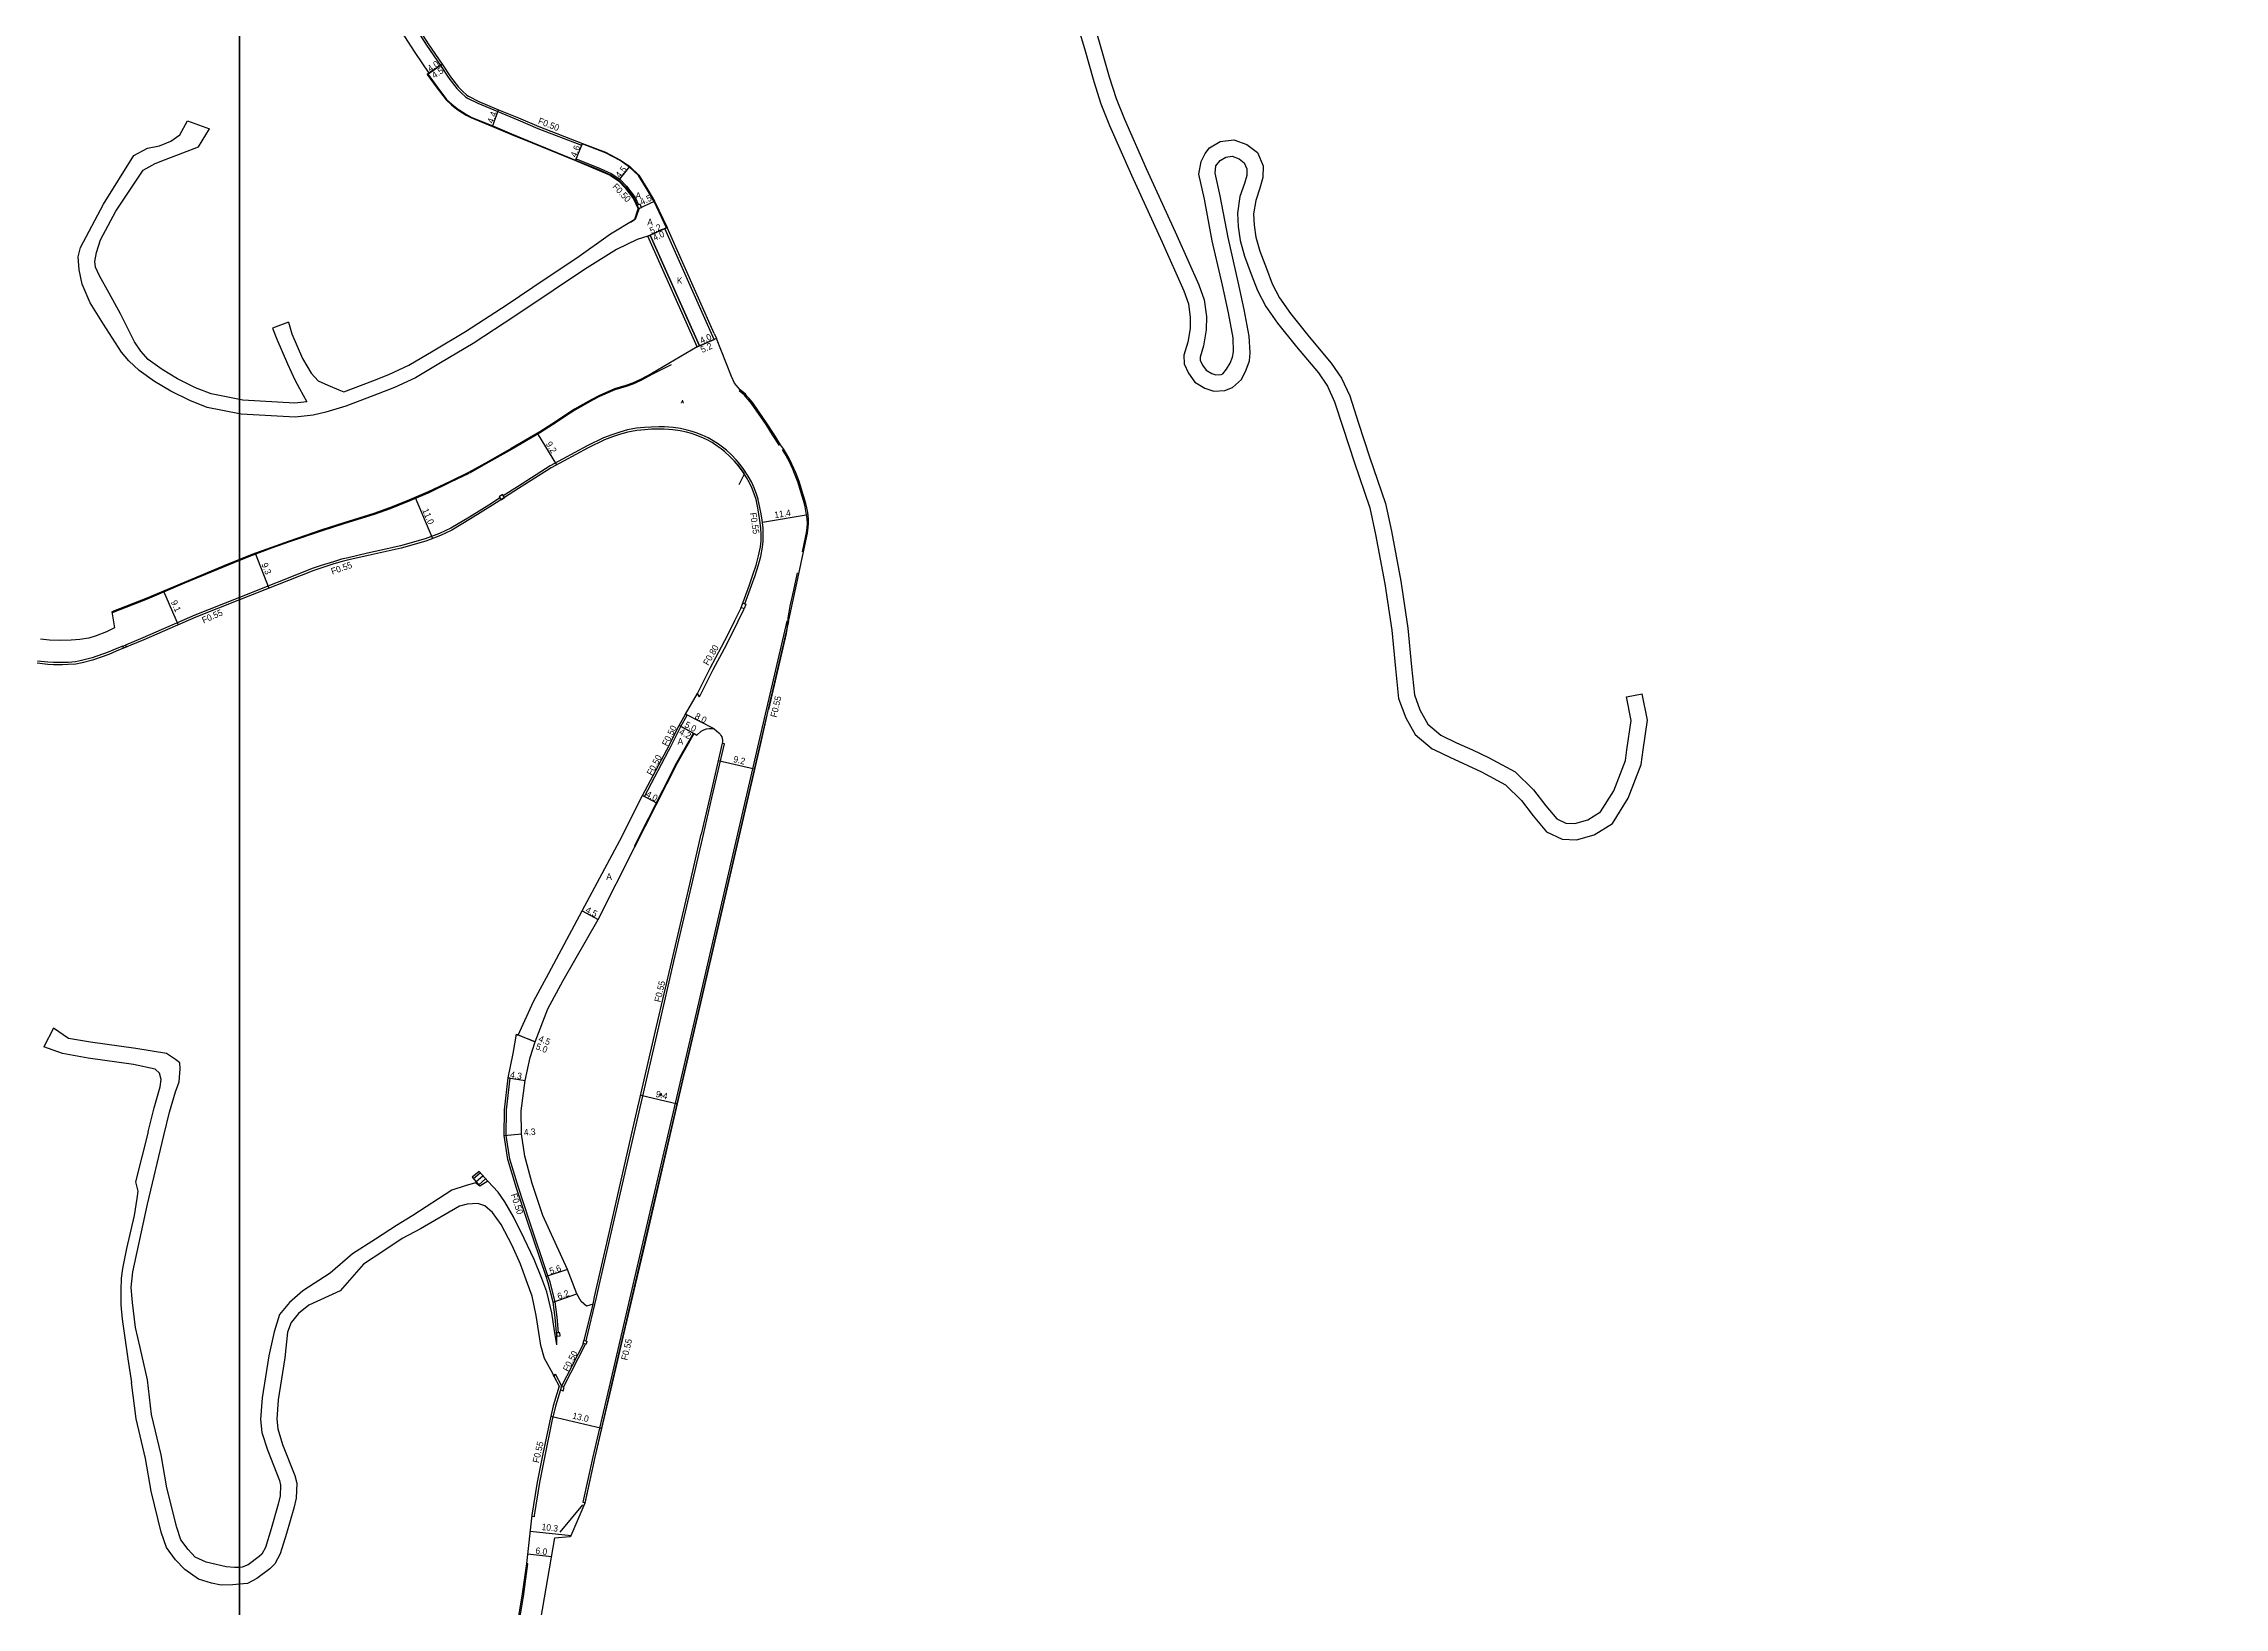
# Model space of a CAD drawing. Header units: metres. Extents: x -20000 to -16000, y -99000 to -96000.
# Drawn here: x -18449 to -17908, y -97659 to -97272 of the extents above; entities that cross this region are included whole.
import ezdxf

# ---------------------------------------------------------------- set-up
doc = ezdxf.new("R2010")
doc.units = ezdxf.units.M
doc.header["$LTSCALE"] = 2.5
for name, color, linetype in [('その他', 7, 'Continuous'), ('側溝・桝', 7, 'Continuous'), ('図郭', 7, 'Continuous'), ('幅員', 7, 'Continuous'), ('歩道・分離帯・安全施設', 7, 'Continuous'), ('舗装', 7, 'Continuous'), ('道路', 7, 'Continuous')]:
    doc.layers.add(name, color=color, linetype=linetype)
doc.styles.get("Standard").update_dxf_attribs({"font": ''})
doc.styles.add('YOKO_DECO', font='txt.shx', dxfattribs={"bigfont": 'extfont.shx'})
doc.styles.get('Standard').set_extended_font_data('@MS PGothic')

msp = doc.modelspace()

# ---------------------------------------------------------------- linework, layer by layer
at = {"layer": 'その他', "flags": 128}
for points in [[(-18340.69, -97551.07), (-18342.37, -97552.47)], [(-18342.37, -97552.47), (-18340.46, -97554.72)], [(-18340.69, -97551.07), (-18338.54, -97553.52)], [(-18338.54, -97553.52), (-18340.46, -97554.72)]]:
    msp.add_lwpolyline(points, dxfattribs=at)
at = {"layer": 'その他'}
for points in [[(-18342.06, -97552.83), (-18340.39, -97551.42)], [(-18341.41, -97553.6), (-18339.73, -97552.17)], [(-18340.77, -97554.36), (-18339.07, -97552.92)]]:
    msp.add_lwpolyline(points, dxfattribs=at)
at = {"layer": '側溝・桝', "flags": 128}
for points in [[(-18359, -97263.62), (-18353.68, -97271.94), (-18350.2, -97276.98), (-18348.17, -97280.11), (-18346.17, -97282.68), (-18345.13, -97283.76), (-18344, -97284.75), (-18343.56, -97285.07), (-18340.97, -97286.37), (-18336.01, -97288.44), (-18331.08, -97290.46), (-18326.08, -97292.58), (-18315.28, -97296.78)], [(-18316.63, -97300.11), (-18316.82, -97300.58)], [(-18316.63, -97300.11), (-18310.71, -97302.57), (-18307.98, -97303.76), (-18305.77, -97305.21), (-18304.15, -97306.92), (-18301.99, -97309.75), (-18301.16, -97311.53)], [(-18315.28, -97296.78), (-18315.15, -97296.45), (-18315.09, -97296.31)], [(-18293.6, -97446.62), (-18290.67, -97440.83), (-18289.12, -97437.98), (-18289.56, -97437.75)], [(-18300.15, -97457.93), (-18299.7, -97458.17), (-18293.72, -97446.85), (-18293.6, -97446.62)], [(-18320.97, -97591.05), (-18321.29, -97587.18), (-18321.84, -97583.35), (-18323.08, -97578.52), (-18323.6, -97576.91), (-18328.22, -97563.36), (-18330.9, -97555.08), (-18333.09, -97548.01), (-18333.95, -97542.15), (-18333.86, -97535.82), (-18332.99, -97527.94)], [(-18332.99, -97527.94), (-18333.49, -97527.86)]]:
    msp.add_lwpolyline(points, dxfattribs=at)
for points in [[(-18301.24, -97312.56), (-18300.42, -97312.18), (-18300.8, -97311.36), (-18301.16, -97311.53), (-18301.62, -97311.74)], [(-18321.4, -97591.89), (-18320.6, -97591.82), (-18320.67, -97591.03), (-18320.97, -97591.05), (-18321.47, -97591.09)]]:
    msp.add_lwpolyline(points, close=True, dxfattribs=at)
at = {"layer": '側溝・桝'}
for points in [[(-18274.82, -97410.43), (-18273.16, -97405.86), (-18272.3, -97403.38), (-18271.54, -97400.96), (-18270.91, -97398.65), (-18270.44, -97396.37), (-18270.26, -97394.87), (-18270.27, -97393.19), (-18270.3, -97391.55), (-18270.55, -97389.64), (-18270.81, -97388.13), (-18271.09, -97386.52), (-18271.5, -97384.61), (-18271.54, -97384.44), (-18271.92, -97383.21), (-18272.51, -97381.64), (-18273.23, -97380.21), (-18273.99, -97378.79), (-18275.08, -97377.1), (-18276.02, -97375.91), (-18276.98, -97374.72), (-18278.14, -97373.52), (-18279.42, -97372.3), (-18280.37, -97371.55), (-18281.38, -97370.84), (-18282.66, -97369.98), (-18283.9, -97369.29), (-18285.45, -97368.59), (-18286.92, -97368.03), (-18287.88, -97367.7), (-18289.13, -97367.36), (-18290.76, -97366.99), (-18292.62, -97366.71), (-18294.77, -97366.58), (-18296.15, -97366.54), (-18298.04, -97366.61), (-18299.7, -97366.74), (-18301.65, -97366.92), (-18303.91, -97367.33), (-18305.83, -97367.83), (-18307.79, -97368.51), (-18309.82, -97369.27), (-18313.87, -97371.24), (-18323.08, -97376.2), (-18331.19, -97381.39), (-18334.7, -97383.61)], [(-18335.53, -97384.15), (-18337.61, -97385.54), (-18343.05, -97388.9), (-18347.69, -97391.65), (-18350.44, -97392.95), (-18354.06, -97394.33), (-18360.13, -97396.07), (-18364.53, -97397.05), (-18368.28, -97397.88), (-18373.1, -97398.98), (-18374.75, -97399.38), (-18376.77, -97399.98), (-18379.8, -97400.95), (-18381.8, -97401.61), (-18400, -97408.82)], [(-18400, -97408.82), (-18411.06, -97413.2), (-18423.96, -97418.83), (-18428.28, -97420.62)], [(-18286.08, -97433.47), (-18282.71, -97426.68), (-18279.91, -97421.47), (-18278.23, -97418.27), (-18276.57, -97414.86), (-18275.08, -97411.84), (-18275, -97411.63)], [(-18264.06, -97414.79), (-18264.47, -97414.69), (-18271.49, -97444.86), (-18286.59, -97510.36), (-18293.43, -97539.86), (-18300.45, -97569.93), (-18308.2, -97603.35), (-18312.46, -97621.77), (-18314.94, -97633.03), (-18314.4, -97633.15)], [(-18428.94, -97420.89), (-18430.79, -97421.66), (-18432.59, -97422.42), (-18436.55, -97423.82), (-18439.14, -97424.47), (-18440.68, -97424.81), (-18442.44, -97424.93), (-18443.89, -97424.95), (-18446.07, -97424.94), (-18447.48, -97424.87), (-18450.04, -97424.6)], [(-18286.08, -97433.47), (-18286.53, -97432.59)], [(-18314.12, -97593.06), (-18311.59, -97582.28), (-18310.91, -97579.34), (-18307.6, -97564.96), (-18302.03, -97540.63), (-18296.18, -97515.24), (-18292.39, -97499.07), (-18287.97, -97480.01), (-18285.11, -97467.61), (-18282.99, -97458.45), (-18279.9, -97445.07), (-18280.42, -97444.95)], [(-18314.65, -97592.94), (-18312.41, -97583.99)], [(-18320.27, -97604.39), (-18314.84, -97593.76), (-18314.82, -97593.7)], [(-18319.76, -97604.54), (-18314.32, -97593.88), (-18314.3, -97593.82)], [(-18322.07, -97601.93), (-18321.81, -97601.19)], [(-18321.81, -97601.19), (-18320.25, -97604.22), (-18320.3, -97604.38)], [(-18320.53, -97605.19), (-18321.74, -97609.26), (-18322.61, -97612.99), (-18324.36, -97621.53), (-18325.73, -97628.16), (-18327.01, -97636.35), (-18327.04, -97636.63), (-18327.61, -97636.56)], [(-18331.25, -97664.72), (-18331.19, -97664.53), (-18330.51, -97661.27), (-18329.67, -97656.42), (-18328.57, -97648.32), (-18328.95, -97648.26)]]:
    msp.add_lwpolyline(points, dxfattribs=at)
for points in [[(-18334.41, -97384.07), (-18334.88, -97383.33), (-18335.71, -97383.88), (-18335.23, -97384.61)], [(-18275.34, -97410.24), (-18274.6, -97410.52), (-18275, -97411.63), (-18275.75, -97411.36)], [(-18428.73, -97421.4), (-18428.94, -97420.89), (-18428.28, -97420.62), (-18428.07, -97421.13)], [(-18313.97, -97593.1), (-18314.15, -97593.86), (-18314.89, -97593.68), (-18314.71, -97592.93)], [(-18320.53, -97605.19), (-18319.82, -97605.4), (-18319.58, -97604.59), (-18320.3, -97604.38)]]:
    msp.add_lwpolyline(points, close=True, dxfattribs=at)
at = {"layer": '図郭'}
for points in [[(-19200, -97800), (-18400, -97800), (-18400, -97200), (-19200, -97200)], [(-18400, -97800), (-17600, -97800), (-17600, -97200), (-18400, -97200)]]:
    msp.add_lwpolyline(points, close=True, dxfattribs=at)
at = {"layer": '幅員', "flags": 128}
for points in [[(-18353.52, -97279.21), (-18349.78, -97276.7)], [(-18349.78, -97276.7), (-18353.1, -97278.93)], [(-18337.33, -97292.11), (-18335.82, -97287.98)], [(-18316.82, -97300.58), (-18315.09, -97296.31)], [(-18306.1, -97305.6), (-18303.32, -97302.06)], [(-18301.24, -97312.56), (-18297.18, -97310.6)], [(-18298.86, -97319.31), (-18294.11, -97317.19)], [(-18294.66, -97317.43), (-18298.31, -97319.06)], [(-18281.88, -97344.64), (-18286.63, -97346.76)], [(-18282.43, -97344.89), (-18286.09, -97346.51)], [(-18286.7, -97442.95), (-18291.11, -97440.6)], [(-18291.11, -97440.6), (-18287.4, -97442.57)], [(-18282.46, -97441.42), (-18289.56, -97437.75)], [(-18296.61, -97459.8), (-18300.15, -97457.93)], [(-18315.1, -97486.52), (-18311.14, -97488.66)], [(-18331.44, -97517.09), (-18326.79, -97518.92)], [(-18326.79, -97518.92), (-18330.97, -97517.27)], [(-18333.49, -97527.86), (-18329.24, -97528.53)], [(-18334.45, -97542.18), (-18330.16, -97541.79)], [(-18318.75, -97575.34), (-18324.07, -97577.07)], [(-18322.33, -97583.45), (-18316.49, -97581.37)]]:
    msp.add_lwpolyline(points, dxfattribs=at)
at = {"layer": '幅員'}
for points in [[(-18326.25, -97368.14), (-18321.48, -97375.96)], [(-18356.54, -97384.08), (-18352.2, -97394.21)], [(-18270.48, -97390.15), (-18259.19, -97388.3)], [(-18396.14, -97397.88), (-18392.72, -97406.52)], [(-18418.81, -97407.25), (-18415.17, -97415.59)], [(-18281.41, -97449.24), (-18272.41, -97451.32)], [(-18300.63, -97532.16), (-18291.49, -97534.28)], [(-18322.9, -97611.73), (-18310.25, -97614.65)], [(-18328.03, -97640.24), (-18317.83, -97641.27)], [(-18328.67, -97645.82), (-18322.71, -97646.5)]]:
    msp.add_lwpolyline(points, dxfattribs=at)
at = {"layer": '歩道・分離帯・安全施設'}
for points in [[(-18353.3, -97279.25), (-18351.17, -97282.23), (-18348.71, -97285.45), (-18347.44, -97286.61), (-18346.06, -97287.67), (-18345.61, -97288), (-18343.77, -97289.18), (-18342.64, -97289.79), (-18337.27, -97291.97), (-18332.61, -97293.94), (-18327.44, -97296.07), (-18316.77, -97300.44), (-18310.85, -97302.89), (-18308.15, -97304.07), (-18306, -97305.48), (-18304.42, -97307.14), (-18302.29, -97309.93), (-18301.48, -97311.68), (-18301.1, -97312.61), (-18302.01, -97315.21), (-18303.16, -97315.9)], [(-18293.06, -97351.18), (-18297.74, -97353.52), (-18300.59, -97355.04), (-18302.6, -97355.98), (-18304.22, -97356.56), (-18307.01, -97357.37), (-18310.88, -97359.07), (-18312.6, -97359.98), (-18315.62, -97361.65), (-18316.93, -97362.4), (-18318.07, -97363.15), (-18322.52, -97366.06), (-18325.48, -97367.98), (-18332.61, -97372.14), (-18338.22, -97375.32), (-18343.08, -97378.02)], [(-18266.25, -97371.15), (-18267.96, -97368.51), (-18269.59, -97365.99), (-18271.86, -97362.63), (-18273.17, -97360.8), (-18274.02, -97359.74), (-18274.56, -97359.13), (-18274.94, -97358.74), (-18276.23, -97357.64)], [(-18276.76, -97375.83), (-18275.05, -97378.04)], [(-18260.56, -97397.51), (-18259.7, -97393.56), (-18259.56, -97392.84), (-18259.46, -97392.13), (-18259.38, -97391.46), (-18259.35, -97390.54), (-18259.43, -97389.33), (-18259.61, -97387.84), (-18259.87, -97386.35), (-18260.05, -97385.62), (-18260.6, -97383.75), (-18261.7, -97380.2), (-18262.51, -97378.1), (-18262.98, -97377), (-18263.46, -97375.94), (-18264.19, -97374.46), (-18264.92, -97373.15), (-18265.51, -97372.15)], [(-18343.2, -97378.1), (-18347.74, -97380.3), (-18353.15, -97382.91), (-18357.85, -97384.9), (-18362.73, -97386.83), (-18366.69, -97388.24), (-18374.14, -97390.6), (-18379.54, -97392.34), (-18387.66, -97395.08), (-18392.05, -97396.64), (-18396.84, -97398.4), (-18400, -97399.67)], [(-18274.94, -97378.14), (-18276.35, -97380.92)], [(-18400, -97399.67), (-18402.83, -97400.8), (-18413.61, -97405.33), (-18422.88, -97409.22), (-18431.59, -97412.65)], [(-18268.92, -97436.57), (-18264.54, -97417.74), (-18264.39, -97416.75), (-18264.24, -97415.59), (-18264.11, -97414.39), (-18264.08, -97413.86), (-18263.89, -97412.46), (-18263.61, -97410.98), (-18262.73, -97407.03), (-18261.79, -97402.73)], [(-18314.36, -97633.31), (-18311.88, -97621.91), (-18310, -97613.68), (-18307.61, -97603.51), (-18304.72, -97591.07), (-18299.79, -97570.07), (-18292.81, -97539.99), (-18285.98, -97510.47), (-18270.88, -97445), (-18269.27, -97438)], [(-18320.6, -97640.46), (-18314.95, -97633.7)]]:
    msp.add_lwpolyline(points, dxfattribs=at)
at = {"layer": '歩道・分離帯・安全施設', "flags": 128}
for points in [[(-18294.24, -97317.25), (-18297.31, -97310.67), (-18298.98, -97307.87), (-18300.12, -97306.04), (-18301.19, -97304.3), (-18303.41, -97302.17), (-18305.76, -97300.59), (-18309.39, -97298.62), (-18315.15, -97296.45)], [(-18302.2, -97470.47), (-18291.67, -97449.75), (-18287.53, -97442.5)]]:
    msp.add_lwpolyline(points, dxfattribs=at)
at = {"layer": '道路', "flags": 128}
for points in [[(-18368.35, -97256.82), (-18364.28, -97261.86), (-18361.7, -97265.88), (-18356.62, -97273.82), (-18353.1, -97278.93), (-18353.52, -97279.21), (-18351.29, -97282.32), (-18348.83, -97285.55), (-18347.54, -97286.73), (-18346.15, -97287.79), (-18345.69, -97288.12), (-18343.85, -97289.31), (-18342.71, -97289.93), (-18337.33, -97292.11), (-18332.66, -97294.08), (-18327.49, -97296.21), (-18316.82, -97300.58), (-18310.91, -97303.03), (-18308.22, -97304.21), (-18306.1, -97305.6), (-18304.53, -97307.24), (-18302.42, -97310.01), (-18301.24, -97312.56)], [(-18188.38, -97266.58), (-18186.89, -97271.68), (-18184.58, -97279.79), (-18182.85, -97285.18), (-18180.83, -97290.32), (-18175.42, -97302.56), (-18167.86, -97319.12), (-18162.39, -97331.37), (-18161.06, -97335.1), (-18160.5, -97339.23), (-18160.53, -97342.53), (-18161.2, -97346.46), (-18162.08, -97349.28), (-18162.04, -97350.02), (-18161.49, -97351.24), (-18160.58, -97352.51), (-18159.17, -97353.35), (-18158.16, -97353.7), (-18156.85, -97353.59), (-18156.46, -97353.45), (-18155.55, -97352.29), (-18154.58, -97350.79), (-18154.01, -97349.32), (-18153.81, -97347.96), (-18153.88, -97344.47), (-18155.04, -97338.3), (-18156.55, -97331.48), (-18159.05, -97320.42), (-18160.99, -97310.12), (-18162.34, -97303.97), (-18161.84, -97300.83), (-18160.81, -97298.85), (-18159.73, -97297.43), (-18157.06, -97295.88), (-18153.7, -97295.39), (-18150.46, -97296.58), (-18147.88, -97298.58), (-18146.48, -97301.83), (-18146.5, -97304.8), (-18147.24, -97307.44), (-18148.29, -97310.46), (-18148.81, -97313.79), (-18148.69, -97316.54), (-18148.23, -97319.53), (-18147.27, -97322.99), (-18145.66, -97327.29), (-18144.2, -97331.11), (-18142.38, -97334.6), (-18139.67, -97338.43), (-18135.06, -97344.23), (-18129.57, -97350.75), (-18127.05, -97354.51), (-18125.01, -97358.89), (-18122.84, -97365.63), (-18120.11, -97373.97), (-18116.16, -97385.52), (-18114.68, -97392.42), (-18112.37, -97404.78), (-18110.6, -97416.41), (-18109.69, -97426.06), (-18108.99, -97432.96), (-18107.63, -97436.69)], [(-18192.1, -97268.13), (-18190.73, -97272.79), (-18188.41, -97280.95), (-18186.62, -97286.53), (-18184.53, -97291.86), (-18179.07, -97304.2), (-18171.5, -97320.77), (-18166.1, -97332.86), (-18164.97, -97336.05), (-18164.51, -97339.48), (-18164.53, -97342.17), (-18165.1, -97345.53), (-18166.1, -97348.77), (-18166, -97350.97), (-18164.98, -97353.24), (-18163.35, -97355.52), (-18160.86, -97357), (-18158.67, -97357.75), (-18155.98, -97357.53), (-18154.02, -97356.81), (-18151.83, -97354.83), (-18150.69, -97352.45), (-18149.81, -97350.16), (-18149.64, -97348.17), (-18149.89, -97344.06), (-18151.12, -97337.5), (-18152.66, -97330.58), (-18155.13, -97319.61), (-18157.07, -97309.32), (-18158.31, -97303.68), (-18158.17, -97301.91), (-18157.06, -97300.51), (-18155.71, -97299.73), (-18154.12, -97299.49), (-18152.42, -97300.12), (-18151.15, -97301.11), (-18150.49, -97302.64), (-18150.5, -97304.23), (-18151.06, -97306.25), (-18152.19, -97309.48), (-18152.83, -97313.57), (-18152.67, -97316.94), (-18152.15, -97320.37), (-18151.08, -97324.23), (-18149.41, -97328.71), (-18147.85, -97332.76), (-18145.81, -97336.69), (-18142.87, -97340.83), (-18138.16, -97346.76), (-18132.77, -97353.16), (-18130.54, -97356.48), (-18128.74, -97360.35), (-18126.65, -97366.85), (-18123.9, -97375.24), (-18120.02, -97386.59), (-18118.6, -97393.2), (-18116.32, -97405.45), (-18114.58, -97416.9), (-18113.67, -97426.45), (-18112.92, -97433.88), (-18111.12, -97438.63)], [(-18400, -97363.32), (-18408.01, -97361.75), (-18412.34, -97360.06), (-18417.02, -97357.7), (-18421.09, -97355.29), (-18424.85, -97352.57), (-18427.4, -97350.22), (-18429.21, -97348.01), (-18433.74, -97341.12), (-18436.99, -97335.84), (-18438.97, -97331.17), (-18439.74, -97327.62), (-18440.02, -97324.44), (-18439.39, -97322.12), (-18433.69, -97311.4), (-18426.21, -97299.34), (-18422.78, -97297.53), (-18419.85, -97296.88), (-18417.03, -97295.74), (-18414.76, -97294.17), (-18412.9, -97290.76)], [(-18400, -97359.76), (-18407.03, -97358.37), (-18410.91, -97356.86), (-18415.34, -97354.63), (-18419.17, -97352.36), (-18422.64, -97349.85), (-18424.44, -97347.83), (-18426, -97345.52), (-18429.51, -97338.56), (-18432.32, -97333.44), (-18434.67, -97329.09), (-18435.68, -97326.95), (-18435.87, -97325.57), (-18435.44, -97323.38), (-18434.45, -97320.23), (-18430.66, -97313.14), (-18423.84, -97302.92), (-18420.93, -97301.32), (-18418.63, -97300.36), (-18414.09, -97298.66), (-18410.16, -97297.16), (-18407.48, -97292.7)], [(-18412.9, -97290.76), (-18407.48, -97292.7)], [(-18374.21, -97357.9), (-18366.97, -97355.14), (-18363.03, -97353.56), (-18358.07, -97351.27), (-18352.04, -97347.68), (-18344, -97342.94), (-18333.71, -97336.22), (-18324.28, -97329.88), (-18316.44, -97324.65), (-18308.13, -97318.73), (-18302.13, -97315.1), (-18301.24, -97312.56)], [(-18298.86, -97319.31), (-18301.54, -97320.1), (-18306.62, -97322.63), (-18314.54, -97327.59), (-18322.33, -97332.79), (-18331.78, -97339.14), (-18342.15, -97345.91), (-18350.24, -97350.68), (-18356.44, -97354.37), (-18361.64, -97356.77), (-18365.69, -97358.4), (-18373.71, -97361.46), (-18378.66, -97362.95), (-18381.78, -97363.66), (-18386.24, -97364.17), (-18399.6, -97363.4), (-18400, -97363.32)], [(-18298.31, -97319.06), (-18298.86, -97319.31)], [(-18298.86, -97319.31), (-18298.31, -97319.06), (-18286.09, -97346.51), (-18286.63, -97346.76)], [(-18286.63, -97346.76), (-18298.86, -97319.31)], [(-18286.09, -97346.51), (-18298.31, -97319.06)], [(-18294.11, -97317.19), (-18294.66, -97317.43)], [(-18282.43, -97344.89), (-18294.66, -97317.43), (-18294.11, -97317.19)], [(-18282.43, -97344.89), (-18294.66, -97317.43)], [(-18282.43, -97343.38), (-18294.11, -97317.19)], [(-18387.91, -97340.61), (-18391.83, -97342.08)], [(-18391.83, -97342.08), (-18390.81, -97344.84), (-18388.11, -97350.91), (-18386.31, -97354.9), (-18385.17, -97357.05), (-18384.26, -97358.71), (-18383.36, -97360.32)], [(-18387.91, -97340.61), (-18387.09, -97343.54), (-18384.39, -97349.62), (-18382.26, -97353.24), (-18380.55, -97355.14), (-18378.11, -97356.23), (-18375.38, -97357.42), (-18374.21, -97357.9)], [(-18282.43, -97343.38), (-18281.88, -97344.64), (-18282.43, -97344.89)], [(-18286.63, -97346.76), (-18286.09, -97346.51)], [(-18281.88, -97344.64), (-18282.43, -97344.89)], [(-18383.36, -97360.32), (-18386.34, -97360.66), (-18399.16, -97359.92), (-18400, -97359.76)], [(-18056.47, -97433.46), (-18052.55, -97432.68)], [(-18056.34, -97446.62), (-18055.3, -97439.34), (-18056.47, -97433.46)], [(-18052.3, -97446.62), (-18051.24, -97439.23), (-18052.55, -97432.68)], [(-18294.17, -97446.62), (-18291.11, -97440.6), (-18289.56, -97437.75)], [(-18111.12, -97438.63), (-18108.81, -97442.79), (-18104.6, -97446.34), (-18104.01, -97446.62)], [(-18107.63, -97436.69), (-18105.67, -97440.2), (-18102.41, -97442.95), (-18098.53, -97444.82), (-18094.61, -97446.62)], [(-18302.2, -97470.81), (-18291.54, -97449.82), (-18287.4, -97442.57), (-18286.7, -97442.95), (-18285.65, -97441.99), (-18284.98, -97441.6), (-18284.35, -97441.35), (-18283.68, -97441.3), (-18282.98, -97441.31), (-18282.46, -97441.42)], [(-18321.42, -97594.03), (-18321.4, -97591.89), (-18321.79, -97587.24), (-18322.33, -97583.45), (-18323.56, -97578.66), (-18324.07, -97577.07), (-18328.69, -97563.51), (-18331.37, -97555.24), (-18333.58, -97548.12), (-18334.45, -97542.18), (-18334.36, -97535.8), (-18333.49, -97527.86), (-18332.26, -97521.88), (-18331.44, -97517.09), (-18330.97, -97517.27), (-18327.17, -97508.96), (-18323.39, -97501.9), (-18315.1, -97486.52), (-18305.8, -97469.06), (-18300.15, -97457.93), (-18294.17, -97446.62)], [(-18104.01, -97446.62), (-18100.23, -97448.44), (-18092.39, -97452.04), (-18086.41, -97455.3), (-18082.46, -97459.14), (-18079.59, -97462.94), (-18076.24, -97466.93), (-18072.4, -97468.74), (-18068.81, -97468.86), (-18064.42, -97467.68), (-18059.95, -97464.86), (-18056.02, -97458.53), (-18052.82, -97450.25), (-18052.3, -97446.62)], [(-18094.61, -97446.62), (-18090.6, -97448.46), (-18084.02, -97452.05), (-18079.45, -97456.48), (-18076.46, -97460.45), (-18073.74, -97463.69), (-18071.44, -97464.77), (-18069.27, -97464.85), (-18066.05, -97463.97), (-18062.86, -97461.97), (-18059.62, -97456.74), (-18056.72, -97449.24), (-18056.34, -97446.62)], [(-18312.41, -97583.99), (-18314.05, -97584.46), (-18315.39, -97583.32), (-18316.49, -97581.37), (-18317.98, -97577.5), (-18318.75, -97575.34), (-18324.86, -97562), (-18327.56, -97554.02), (-18329.3, -97547.28), (-18330.16, -97541.79), (-18330.21, -97536.08), (-18329.24, -97528.53), (-18327.98, -97522.8), (-18326.79, -97518.92), (-18323.6, -97510.77), (-18319.87, -97503.79), (-18311.14, -97488.66), (-18302.2, -97470.81)], [(-18446.07, -97515.57), (-18448.51, -97520.19)], [(-18421.79, -97611.34), (-18422.78, -97602.74), (-18424.63, -97594.66), (-18425.79, -97589.73), (-18426.49, -97583.55), (-18426.86, -97579.84), (-18426.47, -97575.97), (-18422.82, -97559.21), (-18418.76, -97542.17), (-18417.32, -97536.35), (-18415.86, -97531.35), (-18414.96, -97528.85), (-18414.69, -97525.68), (-18414.8, -97524.17), (-18415.85, -97523.3), (-18418.09, -97521.84), (-18425.7, -97520.58), (-18436.89, -97519.06), (-18442.35, -97518.09), (-18446.07, -97515.57)], [(-18422.65, -97541.22), (-18421.18, -97535.31), (-18419.67, -97530.11), (-18419.44, -97528.31), (-18419.83, -97526.71), (-18420.94, -97525.71), (-18426.29, -97524.53), (-18437.51, -97523.01), (-18443.9, -97521.88), (-18448.51, -97520.19)], [(-18422.65, -97541.22), (-18425.81, -97553.67), (-18425.19, -97555.92), (-18425.48, -97557.76), (-18426.15, -97562.02), (-18428.01, -97570.16), (-18428.97, -97575.12), (-18429.33, -97577.54), (-18429.44, -97580.5), (-18429.39, -97584.09), (-18429.1, -97587.69), (-18427.71, -97597.47), (-18426.74, -97603.38)], [(-18321.42, -97594.03), (-18321.96, -97590.6), (-18322.65, -97586.14), (-18323.86, -97580.94), (-18325.09, -97577.59), (-18327.04, -97572.93), (-18329.47, -97567.65), (-18332.13, -97562.32), (-18334.3, -97558.56), (-18335.95, -97556.22), (-18338.54, -97553.52), (-18340.46, -97554.72), (-18341.52, -97553.88), (-18344.14, -97554.64), (-18347.38, -97555.69), (-18357.1, -97561.96), (-18361.11, -97564.47), (-18366.31, -97567.87), (-18372.01, -97571.51), (-18377.52, -97576.29), (-18384.3, -97580.65), (-18387.61, -97583.54), (-18390.12, -97586.48), (-18391.45, -97590.81), (-18392.73, -97596.76), (-18394.41, -97607.19), (-18394.81, -97612.56), (-18394.46, -97615.72), (-18393.11, -97620.05), (-18390.12, -97627.69), (-18389.82, -97628.79), (-18389.96, -97631.46), (-18390.41, -97633.49), (-18392.21, -97639.66), (-18393.61, -97644.23), (-18394.52, -97645.88), (-18395.12, -97646.48), (-18397.89, -97648.55), (-18399.37, -97649.15), (-18400, -97649.18)], [(-18322.07, -97601.93), (-18322.42, -97601.17), (-18324.44, -97597.43), (-18325.41, -97594.21), (-18325.84, -97590.99), (-18326.56, -97586.8), (-18327.51, -97581.94), (-18328.68, -97578.8), (-18330.45, -97574.02), (-18332.49, -97569.46), (-18335.24, -97564.22), (-18337.31, -97561.24), (-18339.21, -97559.57), (-18340.95, -97558.99), (-18343.63, -97559.19), (-18345.54, -97559.65), (-18355.18, -97565.33), (-18359.74, -97567.72), (-18364.28, -97570.72), (-18369.29, -97574.08), (-18375.12, -97580.63), (-18382.83, -97584.17), (-18385.37, -97586.3), (-18387.26, -97588.53), (-18388.09, -97590.87), (-18388.76, -97597.29), (-18390.43, -97607.66), (-18390.8, -97612.49), (-18390.53, -97614.89), (-18389.33, -97618.72), (-18386.32, -97626.43), (-18385.79, -97628.34), (-18385.98, -97632), (-18386.54, -97634.49), (-18388.38, -97640.8), (-18389.91, -97645.8), (-18391.29, -97648.32), (-18392.5, -97649.51), (-18395.75, -97651.94), (-18398.06, -97653.16), (-18400, -97653.36)], [(-18425.65, -97612.39), (-18426.74, -97603.38)], [(-18400, -97653.36), (-18401.63, -97653.53), (-18404.52, -97653.6), (-18406.94, -97653.11), (-18410.14, -97652.08), (-18413.57, -97649.69), (-18415.83, -97647.33), (-18418.11, -97644.22), (-18419.38, -97640.46), (-18421.9, -97630.33), (-18423.34, -97622.17), (-18425.65, -97612.39)], [(-18400, -97649.18), (-18401.26, -97649.25), (-18403.28, -97649.01), (-18405.81, -97648.5), (-18408.29, -97647.93), (-18410.96, -97646.63), (-18412.76, -97644.76), (-18414.52, -97642.36), (-18415.53, -97639.34), (-18417.98, -97629.5), (-18419.43, -97621.3), (-18421.79, -97611.34)]]:
    msp.add_lwpolyline(points, dxfattribs=at)
at = {"layer": '道路'}
for points in [[(-18358.58, -97263.36), (-18353.27, -97271.66), (-18349.78, -97276.7), (-18347.76, -97279.82), (-18345.79, -97282.35), (-18344.78, -97283.4), (-18343.69, -97284.36), (-18343.29, -97284.64), (-18340.76, -97285.91), (-18335.82, -97287.98), (-18330.88, -97290), (-18325.89, -97292.11), (-18315.09, -97296.31), (-18309.33, -97298.48), (-18305.68, -97300.46), (-18303.32, -97302.06), (-18301.08, -97304.21), (-18298.85, -97307.79), (-18297.18, -97310.6), (-18294.11, -97317.19)], [(-18286.63, -97346.76), (-18297.85, -97353.3), (-18300.7, -97354.83), (-18302.69, -97355.75), (-18304.3, -97356.32), (-18307.09, -97357.14), (-18310.98, -97358.85), (-18312.72, -97359.77), (-18315.74, -97361.43), (-18317.06, -97362.19), (-18318.2, -97362.94), (-18322.65, -97365.86), (-18325.61, -97367.77), (-18332.73, -97371.93), (-18338.34, -97375.1), (-18343.3, -97377.87), (-18347.85, -97380.08), (-18353.26, -97382.69), (-18357.94, -97384.68), (-18362.82, -97386.6), (-18366.77, -97388.01), (-18374.21, -97390.37), (-18379.62, -97392.11), (-18387.74, -97394.85), (-18392.13, -97396.41), (-18396.93, -97398.17), (-18400, -97399.4)], [(-18325.82, -97664.4), (-18321.9, -97641.83), (-18318.22, -97641.5), (-18317.83, -97641.27), (-18314.4, -97633.15), (-18311.92, -97621.89), (-18307.67, -97603.48), (-18299.92, -97570.06), (-18292.89, -97539.99), (-18286.06, -97510.48), (-18270.95, -97444.99), (-18263.94, -97414.81), (-18264.06, -97414.79), (-18263.98, -97414.42), (-18261.46, -97402.98), (-18260.32, -97397.56), (-18259.46, -97393.61), (-18259.32, -97392.88), (-18259.21, -97392.17), (-18259.13, -97391.47), (-18259.05, -97390.53), (-18259.06, -97389.31), (-18259.26, -97387.79), (-18259.49, -97386.62), (-18259.73, -97385.53), (-18260.27, -97383.64), (-18261.41, -97380.11), (-18262.24, -97377.98), (-18262.71, -97376.88), (-18263.19, -97375.82), (-18263.87, -97374.42), (-18264.55, -97373.21), (-18265.3, -97372.03), (-18265.97, -97370.97), (-18267.59, -97368.47), (-18269.31, -97365.81), (-18271.58, -97362.44), (-18272.9, -97360.6), (-18273.77, -97359.52), (-18274.32, -97358.91), (-18274.71, -97358.49), (-18276.02, -97357.39), (-18277.42, -97355.69), (-18278.13, -97354.1), (-18281.88, -97344.64)], [(-18286.53, -97432.59), (-18283.42, -97426.32), (-18280.61, -97421.09), (-18278.94, -97417.91), (-18277.28, -97414.51), (-18275.81, -97411.53), (-18273.69, -97405.67), (-18272.83, -97403.2), (-18272.07, -97400.81), (-18271.44, -97398.53), (-18270.99, -97396.29), (-18270.82, -97394.84), (-18270.82, -97393.2), (-18270.86, -97391.59), (-18271.1, -97389.72), (-18271.35, -97388.23), (-18271.63, -97386.63), (-18271.79, -97385.78), (-18272.07, -97384.59), (-18272.44, -97383.39), (-18273.01, -97381.86), (-18273.72, -97380.46), (-18274.46, -97379.07), (-18275.53, -97377.42), (-18276.45, -97376.25), (-18277.39, -97375.09), (-18278.53, -97373.91), (-18279.78, -97372.72), (-18280.69, -97371.99), (-18281.69, -97371.3), (-18282.95, -97370.45), (-18284.15, -97369.78), (-18285.66, -97369.1), (-18287.11, -97368.54), (-18288.04, -97368.23), (-18289.26, -97367.9), (-18290.87, -97367.53), (-18292.68, -97367.26), (-18294.79, -97367.13), (-18296.15, -97367.09), (-18298, -97367.16), (-18299.65, -97367.29), (-18301.58, -97367.47), (-18303.79, -97367.87), (-18305.67, -97368.36), (-18307.61, -97369.03), (-18309.6, -97369.78), (-18313.62, -97371.73), (-18322.81, -97376.68), (-18330.89, -97381.85), (-18334.4, -97384.06), (-18337.32, -97386), (-18342.77, -97389.37), (-18347.44, -97392.14), (-18350.23, -97393.45), (-18353.89, -97394.86), (-18360, -97396.61), (-18364.41, -97397.58), (-18368.16, -97398.41), (-18372.97, -97399.52), (-18374.6, -97399.91), (-18376.61, -97400.51), (-18379.63, -97401.47), (-18381.62, -97402.12), (-18400, -97409.41)], [(-18400, -97399.4), (-18402.92, -97400.57), (-18413.71, -97405.11), (-18422.97, -97408.99), (-18431.68, -97412.42), (-18430.95, -97416.36), (-18432.97, -97417.32), (-18435.53, -97418.38), (-18437.36, -97418.89), (-18439.6, -97419.26), (-18441.75, -97419.4), (-18444.62, -97419.5), (-18447.1, -97419.38), (-18449.31, -97419.14)], [(-18400, -97409.41), (-18410.85, -97413.71), (-18423.75, -97419.34), (-18428.73, -97421.4), (-18430.57, -97422.17), (-18432.4, -97422.93), (-18436.39, -97424.34), (-18439.01, -97425.01), (-18440.6, -97425.36), (-18442.42, -97425.48), (-18443.88, -97425.5), (-18446.09, -97425.49), (-18447.52, -97425.42), (-18450.12, -97425.15)], [(-18289.56, -97437.75), (-18286.53, -97432.59)], [(-18282.46, -97441.42), (-18281.29, -97442.38), (-18280.99, -97442.68), (-18280.75, -97443.03), (-18280.57, -97443.39), (-18280.45, -97443.76), (-18280.38, -97444.16), (-18280.37, -97444.57), (-18280.42, -97444.95), (-18283.5, -97458.33), (-18285.64, -97467.49)], [(-18312.41, -97583.99), (-18312.11, -97582.16), (-18311.43, -97579.22), (-18308.12, -97564.84), (-18302.55, -97540.51), (-18296.7, -97515.12), (-18292.92, -97498.95), (-18288.49, -97479.89), (-18285.64, -97467.49)], [(-18322.07, -97601.93), (-18320.86, -97604.28), (-18322.29, -97609.12), (-18323.17, -97612.87), (-18324.92, -97621.42), (-18326.29, -97628.06), (-18327.57, -97636.27), (-18328.95, -97648.26)], [(-18328.95, -97648.26), (-18330.04, -97656.36), (-18330.88, -97661.2), (-18331.56, -97664.44), (-18331.93, -97665.66), (-18332.33, -97667.16), (-18333.03, -97668.92), (-18334.48, -97672.48), (-18336.46, -97676.59), (-18337.69, -97679.06), (-18339.67, -97683.32), (-18339.73, -97683.46)]]:
    msp.add_lwpolyline(points, dxfattribs=at)
at = {"layer": '道路', "flags": 128}
msp.add_lwpolyline([(-18282.43, -97344.89), (-18294.66, -97317.43), (-18298.31, -97319.06), (-18286.09, -97346.51)], close=True, dxfattribs=at)

# ---------------------------------------------------------------- texts
at = {"layer": '側溝・桝'}
for s, rotation, p in [('F0.50', 338.75, (-18326.19, -97291.36)), ('F0.50', 313.5889, (-18307.77, -97307.15)), ('F0.55', 278.6895, (-18273.6, -97387.92)), ('F0.55', 19, (-18377.02, -97403.18)), ('F0.55', 23.6331, (-18408.9, -97415.3)), ('F0.80', 59.7935, (-18283.91, -97425.82)), ('F0.55', 76.9575, (-18266.98, -97438.68)), ('F0.50', 63.0907, (-18294.04, -97445.83)), ('F0.50', 62.0251, (-18297.83, -97453.1)), ('F0.55', 76.9575, (-18295.73, -97509.24)), ('F0.50', 287.9644, (-18332.85, -97556.81)), ('F0.50', 63, (-18318.59, -97600.81)), ('F0.55', 76.9575, (-18303.96, -97597.97)), ('F0.55', 76.9575, (-18325.88, -97623.41))]:
    msp.add_text(s, height=1.6, rotation=rotation, dxfattribs=at).set_placement(p)
at = {"layer": '幅員'}
for s, rotation, p in [('4.0', 33.8841, (-18352.82, -97278.63)), ('4.5', 33.8841, (-18351.71, -97280.28)), ('4.4', 69.9419, (-18337.22, -97291.51)), ('4.6', 67.9432, (-18316.65, -97299.89)), ('4.5', 51.9017, (-18305.77, -97305.03)), ('4.5', 25.711, (-18300.34, -97311.65)), ('5.2', 24.0276, (-18297.98, -97318.81)), ('4.0', 24.0276, (-18297.22, -97320.52)), ('4.0', 24.0276, (-18285.56, -97346.01)), ('5.2', 24.024, (-18285.38, -97348.26)), ('9.2', 301, (-18324.2, -97370.77)), ('11.0', 293, (-18354.79, -97387.17)), ('11.4', 9, (-18267.39, -97389.2)), ('9.3', 292, (-18394.62, -97400.62)), ('9.1', 294, (-18417.06, -97409.95)), ('5.0', 332.0242, (-18289.94, -97440.88)), ('8.0', 332.6968, (-18287.39, -97438.76)), ('4.2', 332.0242, (-18291.26, -97442.62)), ('9.2', 347, (-18277.8, -97449.62)), ('4.0', 332.0874, (-18299.53, -97458.08)), ('4.5', 331.6616, (-18314.48, -97486.74)), ('5.0', 338.4956, (-18326.8, -97520.7)), ('4.5', 338.4956, (-18326.1, -97518.79)), ('4.3', 351.0057, (-18333.08, -97527.83)), ('9.4', 347, (-18297.02, -97532.58)), ('4.3', 5.2139, (-18329.52, -97542.23)), ('5.6', 17.9647, (-18322.96, -97576.6)), ('6.2', 19.5986, (-18320.95, -97582.85)), ('13.0', 347, (-18317.67, -97612.31)), ('10.3', 354, (-18325.25, -97639.92)), ('6.0', 352, (-18326.79, -97645.77))]:
    msp.add_text(s, height=1.6, rotation=rotation, dxfattribs=at).set_placement(p)
at = {"layer": '舗装'}
for s, p in [('A', (-18301.93, -97310.03)), ('A', (-18299.02, -97316.6)), ('K', (-18291.68, -97331.11)), ('A', (-18291.51, -97445.27)), ('A', (-18309.17, -97478.81))]:
    msp.add_text(s, height=1.6, dxfattribs=at).set_placement(p)
at = {"layer": '舗装', "style": 'YOKO_DECO'}
for p in [(-18290.61, -97360.69, 234.18), (-18295.88, -97532.42, 229.43)]:
    msp.add_text('A', height=0.75, dxfattribs=at).set_placement(p)

doc.saveas('drawing.dxf')
